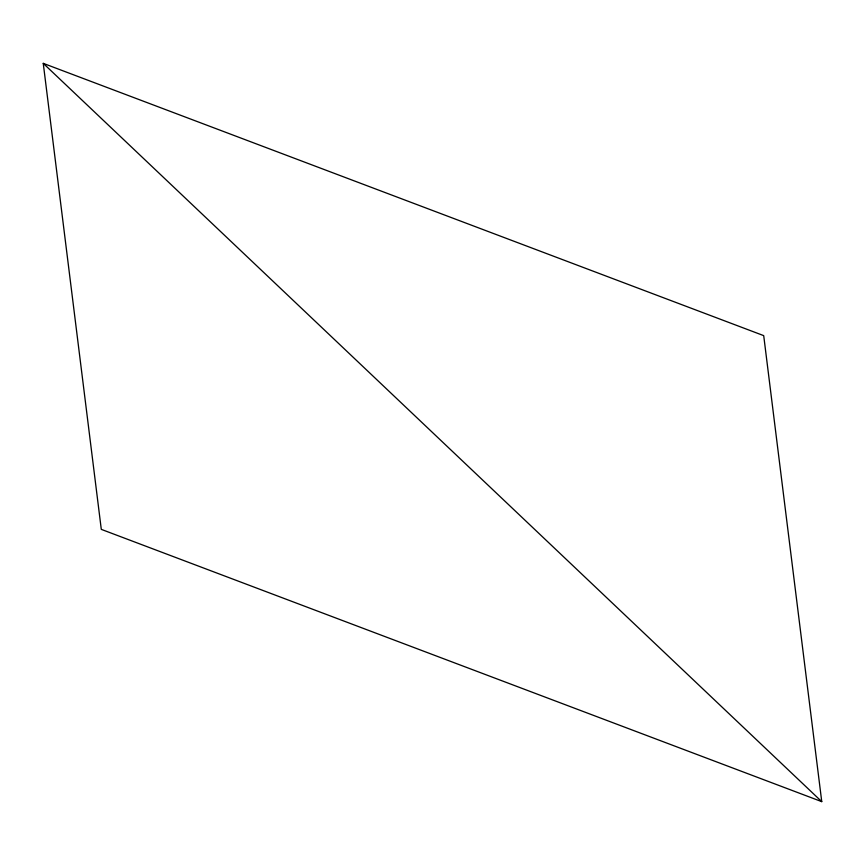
<?xml version="1.0" encoding="UTF-8"?>
<svg xmlns="http://www.w3.org/2000/svg" width="865" height="865" viewBox="0 0 865 865"><rect width="100%" height="100%" fill="white"/><g stroke="black" fill="none" stroke-linecap="round" stroke-linejoin="round"><path stroke-width="1.3" d="M43.25 63.361L763.709 335.631L821.75 801.639L101.292 529.369L43.25 63.361L821.75 801.639"/></g></svg>
